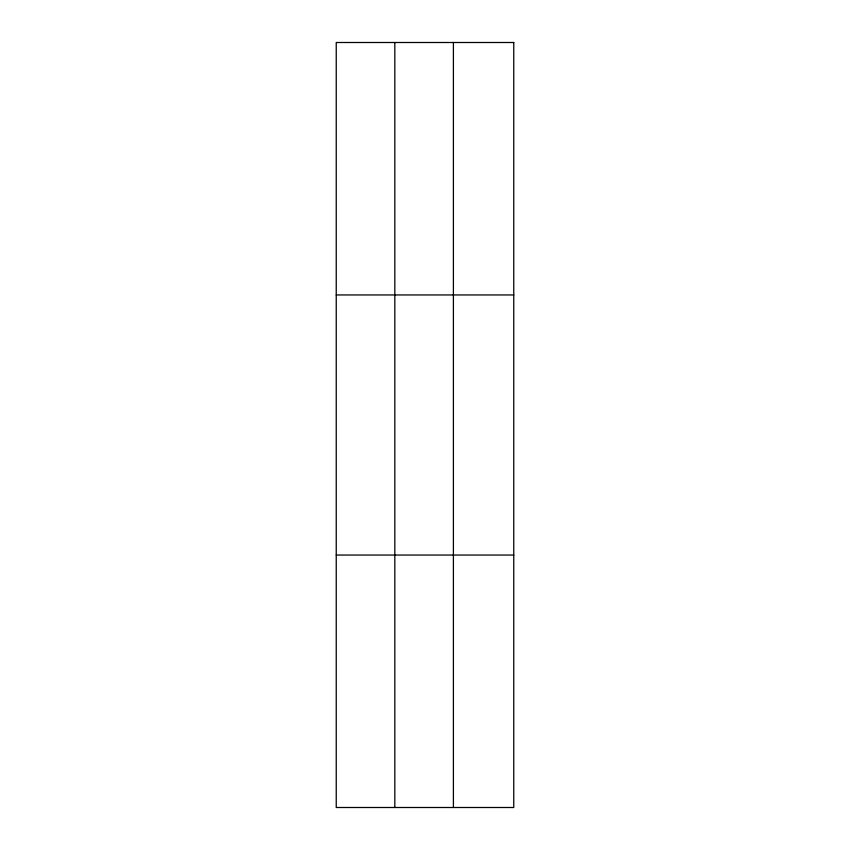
<?xml version="1.0" encoding="UTF-8"?>
<svg xmlns="http://www.w3.org/2000/svg" width="850" height="850" viewBox="0 0 850 850"><rect width="100%" height="100%" fill="white"/><g stroke="black" fill="none" stroke-linecap="round" stroke-linejoin="round"><path stroke-width="1.27" d="M394.825 42.5L394.825 807.5M453.401 42.5L453.401 807.5M336.239 294.95L513.761 294.95M336.239 555.05L513.761 555.05M513.761 42.5L513.761 807.5L336.239 807.5L336.239 42.5L513.761 42.5"/></g></svg>
